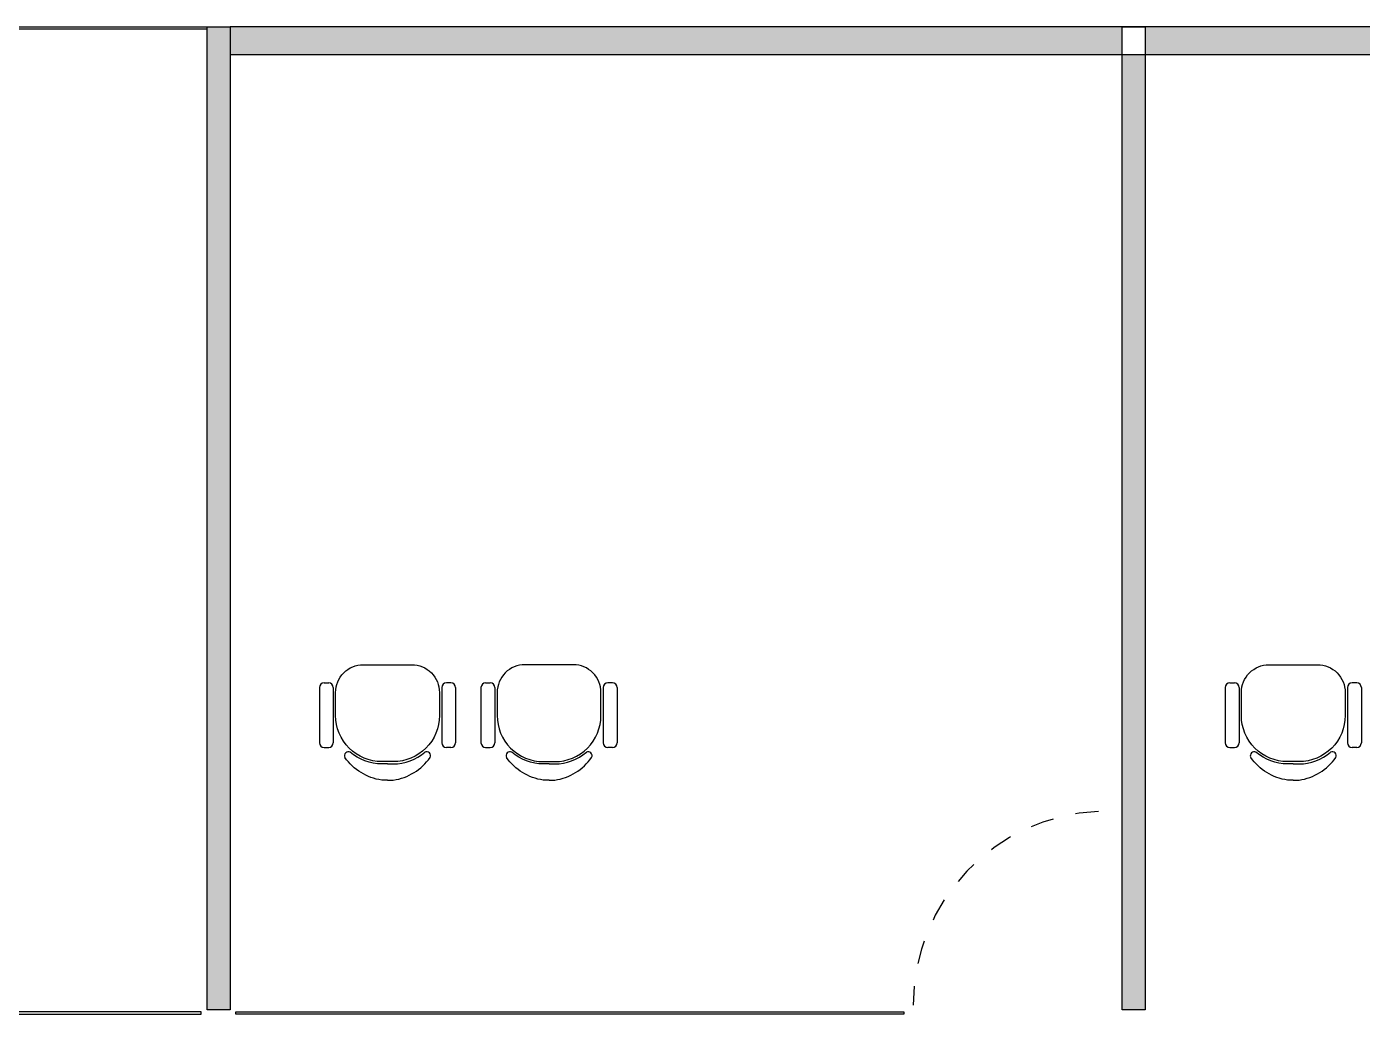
# Model space of a CAD drawing. Header units: millimetres. Extents: x 32.4 to 129.7, y 76.1 to 139.3.
# Drawn here: x 97.99 to 103.78, y 88.33 to 92.61 of the extents above; entities that cross this region are included whole.
import ezdxf

# ---------------------------------------------------------------- set-up
doc = ezdxf.new("R2010")
doc.units = ezdxf.units.MM
doc.linetypes.add('Hidden', pattern=[7.14375, 4.7625, -2.38125])
doc.linetypes.add('Hidden_2_', pattern=[0.007144, 0.004763, -0.002381])
for name, color, linetype in [('DURLOCK', 7, 'Continuous'), ('HATCH LADRILLO COMUN', 7, 'Continuous'), ('n carpinteria proyeccion', 7, 'Hidden'), ('n carpinteria vidrio', 7, 'Continuous'), ('n tabique', 7, 'Continuous')]:
    doc.layers.add(name, color=color, linetype=linetype)

msp = doc.modelspace()

# ---------------------------------------------------------------- hatches: boundary and pattern name
at = {"layer": 'HATCH LADRILLO COMUN'}
h = msp.add_hatch(color=256, dxfattribs=at)
h.paths.add_polyline_path([(98.869196, 92.605442), (98.769196, 92.605442), (98.769196, 88.345442), (98.869196, 88.345442)])
h.paths.add_polyline_path([(106.799196, 92.485442), (106.699196, 92.485442), (106.699196, 88.345442), (106.799196, 88.345442)])
h = msp.add_hatch(color=256, dxfattribs=at)
h.paths.add_polyline_path([(98.869196, 92.485442), (106.799196, 92.485442), (106.799196, 92.605442), (98.869196, 92.605442)], flags=17)
h.paths.add_polyline_path([(102.834195, 88.345442), (102.734195, 88.345442), (102.734196, 92.605442), (102.834196, 92.605442)], flags=17)
edge = h.paths.add_edge_path()
edge.add_line((106.799196, 92.605442), (106.799196, 88.345442))
edge.add_line((106.799196, 88.345442), (106.699196, 88.345442))
edge.add_line((106.699196, 88.345442), (106.699196, 92.605442))
edge.add_line((98.869196, 92.605442), (98.869196, 88.345442))
edge.add_line((98.869196, 88.345442), (98.769196, 88.345442))
edge.add_line((98.769196, 88.345442), (98.769196, 92.605442))

# ---------------------------------------------------------------- linework, layer by layer
for p, q in [((99.276352, 89.761844), (99.296352, 89.761844)), ((99.826352, 89.761844), (99.806352, 89.761844)), ((99.976352, 89.761844), (99.996352, 89.761844)), ((100.526352, 89.761844), (100.506352, 89.761844)), ((103.201092, 89.761844), (103.221092, 89.761844)), ((103.751092, 89.761844), (103.731092, 89.761844)), ((99.256352, 89.741844), (99.256352, 89.501844)), ((99.316352, 89.741844), (99.316352, 89.501844)), ((99.786352, 89.741844), (99.786352, 89.501844)), ((99.846352, 89.741844), (99.846352, 89.501844)), ((99.956352, 89.741844), (99.956352, 89.501844)), ((100.016352, 89.741844), (100.016352, 89.501844)), ((100.486352, 89.741844), (100.486352, 89.501844)), ((100.546352, 89.741844), (100.546352, 89.501844)), ((103.181092, 89.741844), (103.181092, 89.501844)), ((103.241092, 89.741844), (103.241092, 89.501844)), ((103.711092, 89.741844), (103.711092, 89.501844)), ((103.771092, 89.741844), (103.771092, 89.501844)), ((99.276352, 89.481844), (99.296352, 89.481844)), ((99.826352, 89.481844), (99.806352, 89.481844)), ((99.976352, 89.481844), (99.996352, 89.481844)), ((100.526352, 89.481844), (100.506352, 89.481844)), ((103.201092, 89.481844), (103.221092, 89.481844)), ((103.751092, 89.481844), (103.731092, 89.481844))]:
    msp.add_line(p, q)
for points in [[(99.326352, 89.620442), (99.326352, 89.720442, -0.414214), (99.446352, 89.840442), (99.656352, 89.840442, -0.414214), (99.776352, 89.720442), (99.776352, 89.620442, -0.414214), (99.576352, 89.420442), (99.526352, 89.420442, -0.414214)], [(100.476352, 89.620442), (100.476352, 89.720442, 0.414214), (100.356352, 89.840442), (100.146352, 89.840442, 0.414214), (100.026352, 89.720442), (100.026352, 89.620442, 0.414214), (100.226352, 89.420442), (100.276352, 89.420442, 0.414214)], [(103.251092, 89.620443), (103.251092, 89.720443, -0.414214), (103.371092, 89.840443), (103.581092, 89.840443, -0.414214), (103.701092, 89.720443), (103.701092, 89.620443, -0.414214), (103.501092, 89.420443), (103.451092, 89.420443, -0.414214)]]:
    msp.add_lwpolyline(points, format="xyb", close=True)
for points in [[(99.551352, 89.340442), (99.526352, 89.340442, -0.207449), (99.366928, 89.438298)], [(99.551352, 89.410442), (99.526352, 89.410442, -0.178789), (99.389837, 89.460869)], [(99.551352, 89.410442), (99.576352, 89.410442, 0.178789), (99.712867, 89.460869)], [(99.551352, 89.340442), (99.576352, 89.340442, 0.207449), (99.735776, 89.438298)], [(100.251352, 89.340442), (100.226352, 89.340442, -0.207449), (100.066928, 89.438298)], [(100.251352, 89.410442), (100.226352, 89.410442, -0.178789), (100.089837, 89.460869)], [(100.251352, 89.410442), (100.276352, 89.410442, 0.178789), (100.412867, 89.460869)], [(100.251352, 89.340442), (100.276352, 89.340442, 0.207449), (100.435776, 89.438298)], [(103.476092, 89.340443), (103.451092, 89.340443, -0.207449), (103.291667, 89.438298)], [(103.476092, 89.410443), (103.451092, 89.410443, -0.178789), (103.314577, 89.460869)], [(103.476092, 89.410443), (103.501092, 89.410443, 0.178789), (103.637606, 89.460869)], [(103.476092, 89.340443), (103.501092, 89.340443, 0.207449), (103.660516, 89.438298)]]:
    msp.add_lwpolyline(points, format="xyb")
for centre, radius, start, end in [((99.276352, 89.741844), 0.02, 90, 180), ((99.296352, 89.741844), 0.02, 0, 90), ((99.806352, 89.741844), 0.02, 90, 180), ((99.826352, 89.741844), 0.02, 0, 90), ((99.976352, 89.741844), 0.02, 90, 180), ((99.996352, 89.741844), 0.02, 0, 90), ((100.506352, 89.741844), 0.02, 90, 180), ((100.526352, 89.741844), 0.02, 0, 90), ((103.201092, 89.741844), 0.02, 90, 180), ((103.221092, 89.741844), 0.02, 0, 90), ((103.731092, 89.741844), 0.02, 90, 180), ((103.751092, 89.741844), 0.02, 0, 90), ((99.276352, 89.501844), 0.02, 180, 270), ((99.296352, 89.501844), 0.02, 270, 0), ((99.806352, 89.501844), 0.02, 180, 270), ((99.826352, 89.501844), 0.02, 270, 0), ((99.976352, 89.501844), 0.02, 180, 270), ((99.996352, 89.501844), 0.02, 270, 0), ((100.506352, 89.501844), 0.02, 180, 270), ((100.526352, 89.501844), 0.02, 270, 0), ((103.201092, 89.501844), 0.02, 180, 270), ((103.221092, 89.501844), 0.02, 270, 0), ((103.731092, 89.501844), 0.02, 180, 270), ((103.751092, 89.501844), 0.02, 270, 0), ((99.381952, 89.44596), 0.016866, 62.127554, 207.020488), ((99.720752, 89.44596), 0.016866, 332.979512, 117.872446), ((100.081952, 89.44596), 0.016866, 62.127554, 207.020488), ((100.420752, 89.44596), 0.016866, 332.979512, 117.872446), ((103.306692, 89.44596), 0.016866, 62.127554, 207.020488), ((103.645491, 89.44596), 0.016866, 332.979512, 117.872446)]:
    msp.add_arc(centre, radius, start, end)
at = {"layer": 'DURLOCK'}
for p, q in [((98.769196, 88.345442), (98.769196, 92.605442)), ((98.869196, 92.605442), (98.869196, 88.345442)), ((106.799196, 92.605442), (98.869196, 92.605442)), ((98.869196, 92.605442), (98.869196, 92.485442)), ((102.734195, 88.345442), (102.734196, 92.605442)), ((102.734196, 92.605442), (102.834196, 92.605442)), ((102.834196, 92.605442), (102.834195, 88.345442)), ((98.869196, 92.485442), (106.799196, 92.485442)), ((98.869196, 88.345442), (98.769196, 88.345442)), ((102.834195, 88.345442), (102.734195, 88.345442))]:
    msp.add_line(p, q, dxfattribs=at)
at = {"layer": 'n carpinteria proyeccion', "linetype": 'Hidden_2_'}
msp.add_arc((102.669195, 88.365443), 0.84, 92.547318, 180, dxfattribs=at)
at = {"layer": 'n carpinteria vidrio'}
for p, q in [((89.364196, 92.605442), (98.769196, 92.605442)), ((98.769196, 92.595442), (89.364196, 92.595442)), ((98.744198, 88.335442), (94.324197, 88.335442)), ((94.324197, 88.325442), (98.744198, 88.325442)), ((98.744198, 88.325442), (98.744198, 88.335442)), ((98.894194, 88.325442), (98.894194, 88.335442)), ((98.894194, 88.335442), (101.789194, 88.335442)), ((101.789194, 88.325442), (98.894194, 88.325442)), ((101.789194, 88.335442), (101.789194, 88.325442))]:
    msp.add_line(p, q, dxfattribs=at)
at = {"layer": 'n tabique'}
msp.add_line((98.769196, 92.605442), (98.869196, 92.605442), dxfattribs=at)

doc.saveas('drawing.dxf')
